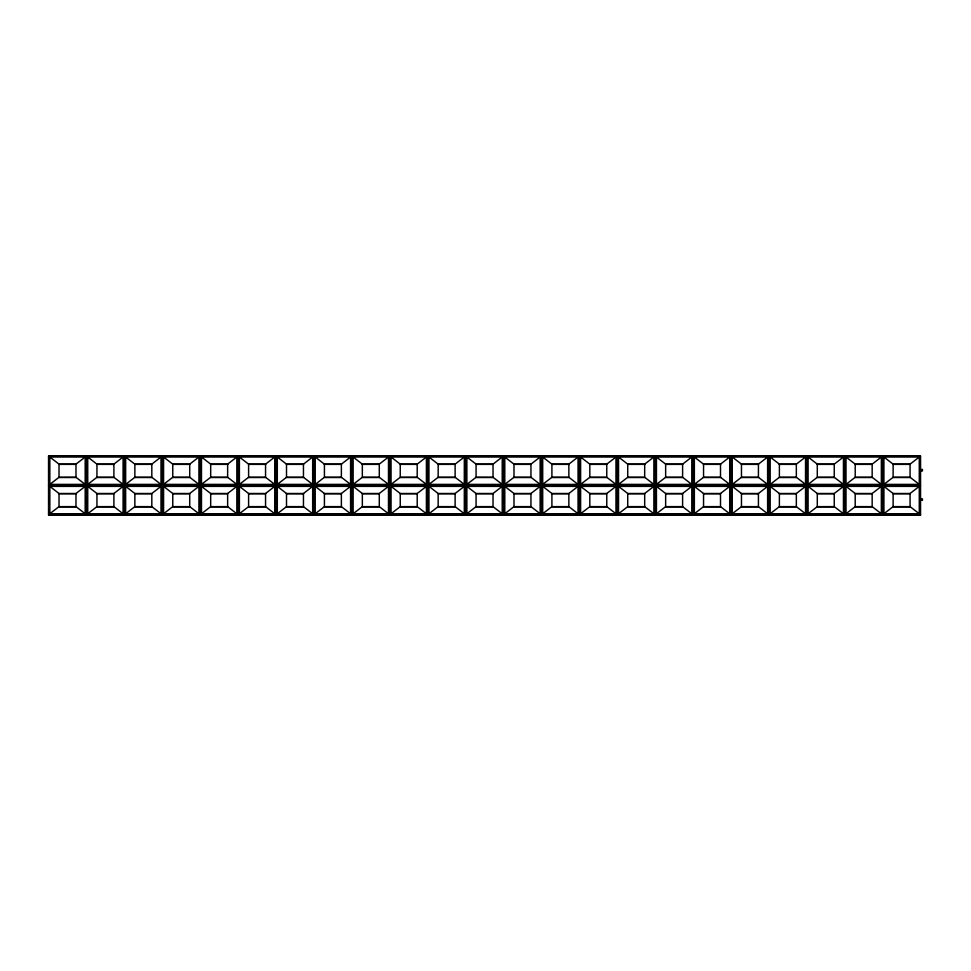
<?xml version="1.0" encoding="UTF-8"?>
<svg xmlns="http://www.w3.org/2000/svg" width="971" height="971" viewBox="0 0 971 971"><rect width="100%" height="100%" fill="white"/><g stroke="black" fill="none" stroke-linecap="round" stroke-linejoin="round"><path stroke-width="1.46" d="M49.837 457.025L59.025 464.15L75.981 464.15L85.181 457.025L85.181 484.383L49.837 484.383L49.837 457.025L85.181 457.025M49.837 486.374L59.025 493.499L75.981 493.499L85.181 486.374L85.181 513.744L49.837 513.744L49.837 486.374L85.181 486.374M87.742 457.025L96.942 464.15L113.898 464.15L123.086 457.025L123.086 484.383L87.742 484.383L87.742 457.025L123.086 457.025M87.742 486.374L96.942 493.499L113.898 493.499L123.086 486.374L123.086 513.744L87.742 513.744L87.742 486.374L123.086 486.374M125.66 457.025L134.86 464.15L151.816 464.15L161.004 457.025L161.004 484.383L125.66 484.383L125.66 457.025L161.004 457.025M125.66 486.374L134.86 493.499L151.816 493.499L161.004 486.374L161.004 513.744L125.66 513.744L125.66 486.374L161.004 486.374M163.577 457.025L172.765 464.15L189.721 464.15L198.921 457.025L198.921 484.383L163.577 484.383L163.577 457.025L198.921 457.025M163.577 486.374L172.765 493.499L189.721 493.499L198.921 486.374L198.921 513.744L163.577 513.744L163.577 486.374L198.921 486.374M201.483 457.025L210.683 464.15L227.639 464.15L236.827 457.025L236.827 484.383L201.483 484.383L201.483 457.025L236.827 457.025M201.483 486.374L210.683 493.499L227.639 493.499L236.827 486.374L236.827 513.744L201.483 513.744L201.483 486.374L236.827 486.374M239.4 457.025L248.6 464.15L265.556 464.15L274.744 457.025L274.744 484.383L239.4 484.383L239.4 457.025L274.744 457.025M239.4 486.374L248.6 493.499L265.556 493.499L274.744 486.374L274.744 513.744L239.4 513.744L239.4 486.374L274.744 486.374M277.318 457.025L286.506 464.15L303.462 464.15L312.662 457.025L312.662 484.383L277.318 484.383L277.318 457.025L312.662 457.025M277.318 486.374L286.506 493.499L303.462 493.499L312.662 486.374L312.662 513.744L277.318 513.744L277.318 486.374L312.662 486.374M315.223 457.025L324.423 464.15L341.379 464.15L350.567 457.025L350.567 484.383L315.223 484.383L315.223 457.025L350.567 457.025M315.223 486.374L324.423 493.499L341.379 493.499L350.567 486.374L350.567 513.744L315.223 513.744L315.223 486.374L350.567 486.374M353.141 457.025L362.341 464.15L379.285 464.15L388.485 457.025L388.485 484.383L353.141 484.383L353.141 457.025L388.485 457.025M353.141 486.374L362.341 493.499L379.285 493.499L388.485 486.374L388.485 513.744L353.141 513.744L353.141 486.374L388.485 486.374M391.058 457.025L400.246 464.15L417.202 464.15L426.403 457.025L426.403 484.383L391.058 484.383L391.058 457.025L426.403 457.025M391.058 486.374L400.246 493.499L417.202 493.499L426.403 486.374L426.403 513.744L391.058 513.744L391.058 486.374L426.403 486.374M428.964 457.025L438.164 464.15L455.12 464.15L464.308 457.025L464.308 484.383L428.964 484.383L428.964 457.025L464.308 457.025M428.964 486.374L438.164 493.499L455.12 493.499L464.308 486.374L464.308 513.744L428.964 513.744L428.964 486.374L464.308 486.374M466.881 457.025L476.069 464.15L493.025 464.15L502.225 457.025L502.225 484.383L466.881 484.383L466.881 457.025L502.225 457.025M466.881 486.374L476.069 493.499L493.025 493.499L502.225 486.374L502.225 513.744L466.881 513.744L466.881 486.374L502.225 486.374M504.799 457.025L513.987 464.15L530.943 464.15L540.143 457.025L540.143 484.383L504.799 484.383L504.799 457.025L540.143 457.025M504.799 486.374L513.987 493.499L530.943 493.499L540.143 486.374L540.143 513.744L504.799 513.744L504.799 486.374L540.143 486.374M542.704 457.025L551.904 464.15L568.86 464.15L578.048 457.025L578.048 484.383L542.704 484.383L542.704 457.025L578.048 457.025M542.704 486.374L551.904 493.499L568.86 493.499L578.048 486.374L578.048 513.744L542.704 513.744L542.704 486.374L578.048 486.374M580.622 457.025L589.81 464.15L606.766 464.15L615.966 457.025L615.966 484.383L580.622 484.383L580.622 457.025L615.966 457.025M580.622 486.374L589.81 493.499L606.766 493.499L615.966 486.374L615.966 513.744L580.622 513.744L580.622 486.374L615.966 486.374M618.539 457.025L627.727 464.15L644.683 464.15L653.871 457.025L653.871 484.383L618.539 484.383L618.539 457.025L653.871 457.025M618.539 486.374L627.727 493.499L644.683 493.499L653.871 486.374L653.871 513.744L618.539 513.744L618.539 486.374L653.871 486.374M656.445 457.025L665.645 464.15L682.601 464.15L691.789 457.025L691.789 484.383L656.445 484.383L656.445 457.025L691.789 457.025M656.445 486.374L665.645 493.499L682.601 493.499L691.789 486.374L691.789 513.744L656.445 513.744L656.445 486.374L691.789 486.374M694.362 457.025L703.55 464.15L720.506 464.15L729.707 457.025L729.707 484.383L694.362 484.383L694.362 457.025L729.707 457.025M694.362 486.374L703.55 493.499L720.506 493.499L729.707 486.374L729.707 513.744L694.362 513.744L694.362 486.374L729.707 486.374M732.268 457.025L741.468 464.15L758.424 464.15L767.612 457.025L767.612 484.383L732.268 484.383L732.268 457.025L767.612 457.025M732.268 486.374L741.468 493.499L758.424 493.499L767.612 486.374L767.612 513.744L732.268 513.744L732.268 486.374L767.612 486.374M770.185 457.025L779.385 464.15L796.341 464.15L805.529 457.025L805.529 484.383L770.185 484.383L770.185 457.025L805.529 457.025M770.185 486.374L779.385 493.499L796.341 493.499L805.529 486.374L805.529 513.744L770.185 513.744L770.185 486.374L805.529 486.374M808.103 457.025L817.291 464.15L834.247 464.15L843.447 457.025L843.447 484.383L808.103 484.383L808.103 457.025L843.447 457.025M808.103 486.374L817.291 493.499L834.247 493.499L843.447 486.374L843.447 513.744L808.103 513.744L808.103 486.374L843.447 486.374M846.008 457.025L855.208 464.15L872.164 464.15L881.352 457.025L881.352 484.383L846.008 484.383L846.008 457.025L881.352 457.025M846.008 486.374L855.208 493.499L872.164 493.499L881.352 486.374L881.352 513.744L846.008 513.744L846.008 486.374L881.352 486.374M883.926 457.025L893.126 464.15L910.07 464.15L919.27 457.025L919.27 484.383L883.926 484.383L883.926 457.025L919.27 457.025M883.926 486.374L893.126 493.499L910.07 493.499L919.27 486.374L919.27 513.744L883.926 513.744L883.926 486.374L919.27 486.374M49.837 484.383L59.025 477.283L75.981 477.283L85.181 484.383M49.837 513.744L59.025 506.631L75.981 506.631L85.181 513.744M87.742 484.383L96.942 477.283L113.898 477.283L123.086 484.383M87.742 513.744L96.942 506.631L113.898 506.631L123.086 513.744M125.66 484.383L134.86 477.283L151.816 477.283L161.004 484.383M163.577 484.383L172.765 477.283L189.721 477.283L198.921 484.383M125.66 513.744L134.86 506.631L151.816 506.631L161.004 513.744M163.577 513.744L172.765 506.631L189.721 506.631L198.921 513.744M201.483 484.383L210.683 477.283L227.639 477.283L236.827 484.383M201.483 513.744L210.683 506.631L227.639 506.631L236.827 513.744M239.4 484.383L248.6 477.283L265.556 477.283L274.744 484.383M239.4 513.744L248.6 506.631L265.556 506.631L274.744 513.744M277.318 484.383L286.506 477.283L303.462 477.283L312.662 484.383M277.318 513.744L286.506 506.631L303.462 506.631L312.662 513.744M315.223 484.383L324.423 477.283L341.379 477.283L350.567 484.383M315.223 513.744L324.423 506.631L341.379 506.631L350.567 513.744M353.141 484.383L362.341 477.283L379.285 477.283L388.485 484.383M353.141 513.744L362.341 506.631L379.285 506.631L388.485 513.744M391.058 484.383L400.246 477.283L417.202 477.283L426.403 484.383M391.058 513.744L400.246 506.631L417.202 506.631L426.403 513.744M428.964 484.383L438.164 477.283L455.12 477.283L464.308 484.383M466.881 484.383L476.069 477.283L493.025 477.283L502.225 484.383M428.964 513.744L438.164 506.631L455.12 506.631L464.308 513.744M466.881 513.744L476.069 506.631L493.025 506.631L502.225 513.744M504.799 484.383L513.987 477.283L530.943 477.283L540.143 484.383M504.799 513.744L513.987 506.631L530.943 506.631L540.143 513.744M542.704 484.383L551.904 477.283L568.86 477.283L578.048 484.383M580.622 484.383L589.81 477.283L606.766 477.283L615.966 484.383M542.704 513.744L551.904 506.631L568.86 506.631L578.048 513.744M580.622 513.744L589.81 506.631L606.766 506.631L615.966 513.744M618.539 484.383L627.727 477.283L644.683 477.283L653.871 484.383M618.539 513.744L627.727 506.631L644.683 506.631L653.871 513.744M656.445 484.383L665.645 477.283L682.601 477.283L691.789 484.383M656.445 513.744L665.645 506.631L682.601 506.631L691.789 513.744M694.362 484.383L703.55 477.283L720.506 477.283L729.707 484.383M694.362 513.744L703.55 506.631L720.506 506.631L729.707 513.744M732.268 484.383L741.468 477.283L758.424 477.283L767.612 484.383M732.268 513.744L741.468 506.631L758.424 506.631L767.612 513.744M770.185 484.383L779.385 477.283L796.341 477.283L805.529 484.383M770.185 513.744L779.385 506.631L796.341 506.631L805.529 513.744M808.103 484.383L817.291 477.283L834.247 477.283L843.447 484.383M808.103 513.744L817.291 506.631L834.247 506.631L843.447 513.744M846.008 484.383L855.208 477.283L872.164 477.283L881.352 484.383M883.926 484.383L893.126 477.283L910.07 477.283L919.27 484.383M846.008 513.744L855.208 506.631L872.164 506.631L881.352 513.744M883.926 513.744L893.126 506.631L910.07 506.631L919.27 513.744M920.557 456.03L48.55 456.03L48.55 514.97L920.557 514.97L920.557 456.273L48.55 456.273M59.025 464.369L75.981 464.369M96.942 464.369L113.898 464.369M134.86 464.369L151.816 464.369M172.765 464.369L189.721 464.369M210.683 464.369L227.639 464.369M248.6 464.369L265.556 464.369M286.506 464.369L303.462 464.369M324.423 464.369L341.379 464.369M362.341 464.369L379.285 464.369M400.246 464.369L417.202 464.369M438.164 464.369L455.12 464.369M476.069 464.369L493.025 464.369M513.987 464.369L530.943 464.369M551.904 464.369L568.86 464.369M589.81 464.369L606.766 464.369M627.727 464.369L644.683 464.369M665.645 464.369L682.601 464.369M703.55 464.369L720.506 464.369M741.468 464.369L758.424 464.369M779.385 464.369L796.341 464.369M817.291 464.369L834.247 464.369M855.208 464.369L872.164 464.369M893.126 464.369L910.07 464.369M920.557 469.479L922.45 469.479L922.45 470.947L920.557 470.947M48.55 485.379L920.557 485.379M59.025 493.729L75.981 493.729M96.942 493.729L113.898 493.729M134.86 493.729L151.816 493.729M172.765 493.729L189.721 493.729M210.683 493.729L227.639 493.729M248.6 493.729L265.556 493.729M286.506 493.729L303.462 493.729M324.423 493.729L341.379 493.729M362.341 493.729L379.285 493.729M400.246 493.729L417.202 493.729M438.164 493.729L455.12 493.729M476.069 493.729L493.025 493.729M513.987 493.729L530.943 493.729M551.904 493.729L568.86 493.729M589.81 493.729L606.766 493.729M627.727 493.729L644.683 493.729M665.645 493.729L682.601 493.729M703.55 493.729L720.506 493.729M741.468 493.729L758.424 493.729M779.385 493.729L796.341 493.729M817.291 493.729L834.247 493.729M855.208 493.729L872.164 493.729M893.126 493.729L910.07 493.729M920.557 498.827L922.45 498.827L922.45 500.296L920.557 500.296M48.55 514.727L920.557 514.727M910.07 464.15L910.07 477.501L893.126 477.501L893.126 464.15M910.07 493.499L910.07 506.85L893.126 506.85L893.126 493.499M882.639 456.03L882.639 514.97M872.164 464.15L872.164 477.501L855.208 477.501L855.208 464.15M872.164 493.499L872.164 506.85L855.208 506.85L855.208 493.499M844.734 456.03L844.734 514.97M834.247 464.15L834.247 477.501L817.291 477.501L817.291 464.15M834.247 493.499L834.247 506.85L817.291 506.85L817.291 493.499M806.816 456.03L806.816 514.97M796.341 464.15L796.341 477.501L779.385 477.501L779.385 464.15M796.341 493.499L796.341 506.85L779.385 506.85L779.385 493.499M768.898 456.03L768.898 514.97M758.424 464.15L758.424 477.501L741.468 477.501L741.468 464.15M758.424 493.499L758.424 506.85L741.468 506.85L741.468 493.499M730.993 456.03L730.993 514.97M720.506 464.15L720.506 477.501L703.55 477.501L703.55 464.15M720.506 493.499L720.506 506.85L703.55 506.85L703.55 493.499M693.076 456.03L693.076 514.97M682.601 464.15L682.601 477.501L665.645 477.501L665.645 464.15M682.601 493.499L682.601 506.85L665.645 506.85L665.645 493.499M655.158 456.03L655.158 514.97M644.683 464.15L644.683 477.501L627.727 477.501L627.727 464.15M644.683 493.499L644.683 506.85L627.727 506.85L627.727 493.499M617.253 456.03L617.253 514.97M606.766 464.15L606.766 477.501L589.81 477.501L589.81 464.15M606.766 493.499L606.766 506.85L589.81 506.85L589.81 493.499M579.335 456.03L579.335 514.97M568.86 464.15L568.86 477.501L551.904 477.501L551.904 464.15M568.86 493.499L568.86 506.85L551.904 506.85L551.904 493.499M541.417 456.03L541.417 514.97M530.943 464.15L530.943 477.501L513.987 477.501L513.987 464.15M530.943 493.499L530.943 506.85L513.987 506.85L513.987 493.499M503.512 456.03L503.512 514.97M493.025 464.15L493.025 477.501L476.069 477.501L476.069 464.15M493.025 493.499L493.025 506.85L476.069 506.85L476.069 493.499M465.595 456.03L465.595 514.97M455.12 464.15L455.12 477.501L438.164 477.501L438.164 464.15M455.12 493.499L455.12 506.85L438.164 506.85L438.164 493.499M427.677 456.03L427.677 514.97M417.202 464.15L417.202 477.501L400.246 477.501L400.246 464.15M417.202 493.499L417.202 506.85L400.246 506.85L400.246 493.499M389.772 456.03L389.772 514.97M379.285 464.15L379.285 477.501L362.341 477.501L362.341 464.15M379.285 493.499L379.285 506.85L362.341 506.85L362.341 493.499M351.854 456.03L351.854 514.97M341.379 464.15L341.379 477.501L324.423 477.501L324.423 464.15M341.379 493.499L341.379 506.85L324.423 506.85L324.423 493.499M313.949 456.03L313.949 514.97M303.462 464.15L303.462 477.501L286.506 477.501L286.506 464.15M303.462 493.499L303.462 506.85L286.506 506.85L286.506 493.499M276.031 456.03L276.031 514.97M265.556 464.15L265.556 477.501L248.6 477.501L248.6 464.15M265.556 493.499L265.556 506.85L248.6 506.85L248.6 493.499M238.113 456.03L238.113 514.97M227.639 464.15L227.639 477.501L210.683 477.501L210.683 464.15M227.639 493.499L227.639 506.85L210.683 506.85L210.683 493.499M200.208 456.03L200.208 514.97M189.721 464.15L189.721 477.501L172.765 477.501L172.765 464.15M189.721 493.499L189.721 506.85L172.765 506.85L172.765 493.499M162.291 456.03L162.291 514.97M151.816 464.15L151.816 477.501L134.86 477.501L134.86 464.15M151.816 493.499L151.816 506.85L134.86 506.85L134.86 493.499M124.373 456.03L124.373 514.97M113.898 464.15L113.898 477.501L96.942 477.501L96.942 464.15M113.898 493.499L113.898 506.85L96.942 506.85L96.942 493.499M86.468 456.03L86.468 514.97M75.981 464.15L75.981 477.501L59.025 477.501L59.025 464.15M75.981 493.499L75.981 506.85L59.025 506.85L59.025 493.499"/></g></svg>
